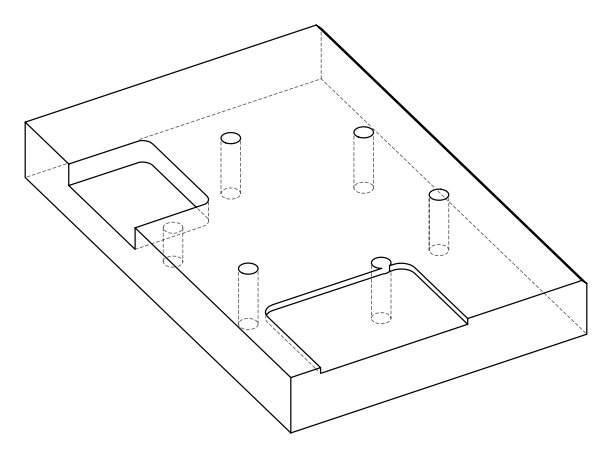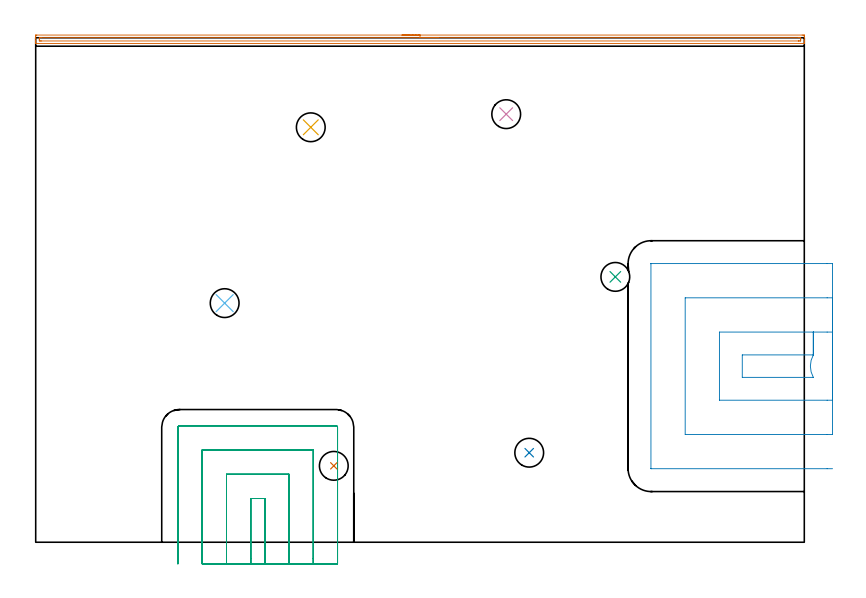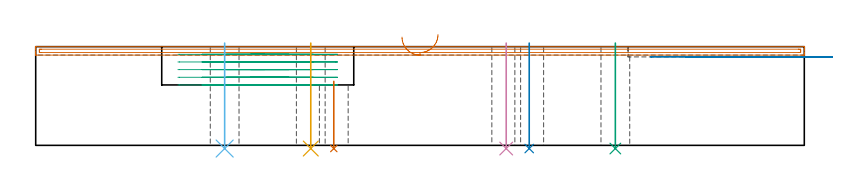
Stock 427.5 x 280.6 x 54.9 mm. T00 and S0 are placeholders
(PLAN: 9 operations, 3 tool changes, 20.3 min)
(1 AREA_MILL | FG_CHAMFER_SURFACE | UGT0205_001 | 7.02 min | 4722 mm3)
(2 MILL_OPEN_POCKET | POCKET_OPEN | UGT0201_109 | Follow Part, ap 6.35, ae 75% | 2.35 min | 77536 mm3)
(3 MILL_SLOT | SLOT_PARTIAL_RECTANGULAR | UGT0201_100 | Follow Part, ap 4.5, ae 75% | 9.61 min | 167012 mm3)
(4 INDEXABLE_INSERT_DRILL_THROUGH_HOLE_FROM_SOLID | STEP1HOLE | NXT0302_003 | 0.24 min | 11010 mm3)
(5 INDEXABLE_INSERT_DRILL_THROUGH_HOLE_FROM_SOLID_1 | STEP1HOLE_1 | NXT0302_003 | 0.24 min | 11010 mm3)
(6 INDEXABLE_INSERT_DRILL_THROUGH_HOLE_FROM_SOLID_2 | STEP1HOLE_2 | NXT0302_003 | 0.24 min | 11030 mm3)
(7 INDEXABLE_INSERT_DRILL_THROUGH_HOLE_FROM_SOLID_3 | STEP1HOLE_3 | NXT0302_003 | 0.16 min | 6750 mm3)
(8 INDEXABLE_INSERT_DRILL_THROUGH_HOLE_FROM_SOLID_4 | STEP1HOLE_4 | NXT0302_003 | 0.24 min | 11009 mm3)
(9 INDEXABLE_INSERT_DRILL_THROUGH_HOLE_FROM_SOLID_5 | STEP1HOLE_5 | NXT0302_003 | 0.24 min | 10974 mm3)
(TOOL UGT0205_001 | Chamfer Mill 20 x 3 x 45 deg. | D20 FL50 Z2)
(TOOL UGT0201_109 | End Mill 25.4 mm | D25.4 FL25 Z2)
(TOOL UGT0201_100 | End Mill 18 mm | D18 FL22 Z2)
(TOOL NXT0302_003 | Index. Insert Drill 16mm [880-D1600L20-05] | D16 PA176 FL80 Z2)
(OP 1 AREA_MILL)
G17 G21 G94 G90
T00 M6
G54
G17 G0 G90 X203.75 Y282.1 S1061 M3
G43 Z64.9 H0
Z60.2
G94 G1 X203.788 Z59.328 F250.
X203.902 Z58.464
X204.091 Z57.612
X204.353 Z56.78
X204.687 Z55.974
X205.09 Z55.2
X205.558 Z54.464
X206.09 Z53.772
X206.679 Z53.129
X207.322 Z52.54
X208.014 Z52.008
X208.75 Z51.54
X209.524 Z51.137
X210.33 Z50.803
X211.162 Z50.541
X212.014 Z50.352
X212.878 Z50.238
X213.75 Z50.2
X426.306
X426.878 Y282.099 Z50.201
X427.444 Y282.093 Z50.203
X427.492 Y282.091 Z50.205
X427.5 Y281.53 Z50.766
Y281.259 Z51.036
Y280.64 Z51.655
Y279.208 Z53.088
Y278.86 Z53.435
Y278.163 Z54.136
Y277.846 Z54.453
Y277.449 Z54.842
X427.49 Y277.403 Z54.888
X427.325 Y277.4 Z54.9
X0.175
X0.01 Y277.403 Z54.888
X0.007 Y277.447 Z54.844
X0. Y277.847 Z54.453
Y278.163 Z54.137
Y278.86 Z53.435
Y280.099 Z52.198
Y280.64 Z51.655
Y281.259 Z51.036
X0.002 Y281.53 Z50.766
X0.008 Y282.091 Z50.205
X0.056 Y282.093 Z50.203
X0.622 Y282.1 Z50.2
X213.75
Y280.686 Z51.614
X424.197
X425.048 Y280.683 Z51.617
X425.091 Y280.68 Z51.62
X425.49 Y280.64 Z51.66
X425.497 Y280.236 Z52.065
X425.498 Y279.75 Z52.55
X425.497 Y279.345 Z52.955
X425.49 Y278.86 Z53.44
X425.132 Y278.82 Z53.48
X425.091 Y278.818 Z53.482
X424.243 Y278.814 Z53.486
X424.197
X3.303
X2.452 Y278.817 Z53.483
X2.409 Y278.82 Z53.48
X2.01 Y278.86 Z53.44
X2.003 Y279.265 Z53.035
X2.002 Y279.75 Z52.55
X2.003 Y280.155 Z52.145
X2.01 Y280.64 Z51.66
X2.369 Y280.68 Z51.62
X2.409 Y280.682 Z51.618
X3.257 Y280.686 Z51.614
X3.303
X213.75
X214.622 Z51.652
X215.486 Z51.766
X216.338 Z51.955
X217.17 Z52.217
X217.976 Z52.551
X218.75 Z52.954
X219.486 Z53.423
X220.178 Z53.954
X220.821 Z54.543
X221.41 Z55.186
X221.942 Z55.878
X222.41 Z56.614
X222.813 Z57.388
X223.147 Z58.194
X223.409 Z59.026
X223.598 Z59.878
X223.712 Z60.743
X223.75 Z61.614
G0 Z64.9
M5
M2
(OP 2 MILL_OPEN_POCKET)
G17 G21 G94 G90
T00 M6
G54
G17 G0 G90 X443.2 Y116.9 S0 M3
G43 Z64.9 H0
Z49.2
G94 G1 X440.2 F250.
X432.524 F500.
Y104.2
G3 X432.524 Y91.7 R12.7
G1 X393.
Y104.2
X432.524
Y116.9
X380.3
Y79.
X440.2
X443.2 F250.
Y135.95
X440.2
X361.25 F500.
Y59.95
X440.2
X443.2 F250.
Y155.
X440.2
X342.3 F500.
X342.245 Y154.995
X342.205 Y154.955
X342.2 Y154.9
Y41.
X342.205 Y40.945
X342.245 Y40.905
X342.3 Y40.9
X440.2
X443.2 F250.
G0 Z64.9
M5
M2
(OP 3 MILL_SLOT)
G17 G21 G94 G90
T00 M6
G54
G17 G0 G90 X127.4 Y-12. S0 M3
G43 Z64.9 H0
Z50.64
G94 G1 Y-9. F250.
Y24.3 F500.
X119.6
Y-9.
Y-12. F250.
X140.9
Y-9.
Y37.8 F500.
X106.1
Y-9.
Y-12. F250.
X154.4
Y-9.
Y51.3 F500.
X92.6
Y-9.
Y-12. F250.
X167.9
Y-9.
Y63.9 F500.
G3 X167. Y64.8 R0.9
G1 X80.
G3 X79.1 Y63.9 R0.9
G1 Y-9.
Y-12. F250.
G0 X127.4 Z46.38
G1 Y-9.
Y24.3 F500.
X119.6
Y-9.
Y-12. F250.
X140.9
Y-9.
Y37.8 F500.
X106.1
Y-9.
Y-12. F250.
X154.4
Y-9.
Y51.3 F500.
X92.6
Y-9.
Y-12. F250.
X167.9
Y-9.
Y63.9 F500.
G3 X167. Y64.8 R0.9
G1 X80.
G3 X79.1 Y63.9 R0.9
G1 Y-9.
Y-12. F250.
G0 X127.4 Z42.12
G1 Y-9.
Y24.3 F500.
X119.6
Y-9.
Y-12. F250.
X140.9
Y-9.
Y37.8 F500.
X106.1
Y-9.
Y-12. F250.
X154.4
Y-9.
Y51.3 F500.
X92.6
Y-9.
Y-12. F250.
X167.9
Y-9.
Y63.9 F500.
G3 X167. Y64.8 R0.9
G1 X80.
G3 X79.1 Y63.9 R0.9
G1 Y-9.
Y-12. F250.
G0 X127.4 Z37.86
G1 Y-9.
Y24.3 F500.
X119.6
Y-9.
Y-12. F250.
X140.9
Y-9.
Y37.8 F500.
X106.1
Y-9.
Y-12. F250.
X154.4
Y-9.
Y51.3 F500.
X92.6
Y-9.
Y-12. F250.
X167.9
Y-9.
Y63.9 F500.
G3 X167. Y64.8 R0.9
G1 X80.
G3 X79.1 Y63.9 R0.9
G1 Y-9.
Y-12. F250.
G0 X127.4 Z33.6
G1 Y-9.
Y24.3 F500.
X119.6
Y-9.
Y-12. F250.
X140.9
Y-9.
Y37.8 F500.
X106.1
Y-9.
Y-12. F250.
X154.4
Y-9.
Y51.3 F500.
X92.6
Y-9.
Y-12. F250.
X167.9
Y-9.
Y63.9 F500.
G3 X167. Y64.8 R0.9
G1 X80.
G3 X79.1 Y63.9 R0.9
G1 Y-9.
Y-12. F250.
G0 Z64.9
M5
M2
(OP 4 INDEXABLE_INSERT_DRILL_THROUGH_HOLE_FROM_SOLID)
G17 G21 G94 G90
T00 M6
G54
G17 G0 G90 X261.7 Y238.1 S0 M3
G43 Z64.9 H1
G94 G81 G98 Z-1.779 F250. R56.9
G80
M5
M2
(OP 5 INDEXABLE_INSERT_DRILL_THROUGH_HOLE_FROM_SOLID_1)
G17 G21 G94 G90
T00 M6
G54
G17 G0 G90 X153. Y230.8 S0 M3
G43 Z64.9 H1
G94 G81 G98 Z-1.779 F250. R56.9
G80
M5
M2
(OP 6 INDEXABLE_INSERT_DRILL_THROUGH_HOLE_FROM_SOLID_2)
G17 G21 G94 G90
T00 M6
G54
G17 G0 G90 X105.1 Y133. S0 M3
G43 Z64.9 H1
G94 G81 G98 Z-1.779 F250. R56.9
G80
M5
M2
(OP 7 INDEXABLE_INSERT_DRILL_THROUGH_HOLE_FROM_SOLID_3)
G17 G21 G94 G90
T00 M6
G54
G17 G0 G90 X165.8 Y42.5 S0 M3
G43 Z64.9 H1
G94 G81 G98 Z-1.779 F250. R35.6
G80
M5
M2
(OP 8 INDEXABLE_INSERT_DRILL_THROUGH_HOLE_FROM_SOLID_4)
G17 G21 G94 G90
T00 M6
G54
G17 G0 G90 X274.5 Y49.8 S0 M3
G43 Z64.9 H1
G94 G81 G98 Z-1.779 F250. R56.9
G80
M5
M2
(OP 9 INDEXABLE_INSERT_DRILL_THROUGH_HOLE_FROM_SOLID_5)
G17 G21 G94 G90
T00 M6
G54
G17 G0 G90 X322.4 Y147.6 S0 M3
G43 Z64.9 H1
G94 G81 G98 Z-1.779 F250. R56.9
G80
M5
M2
